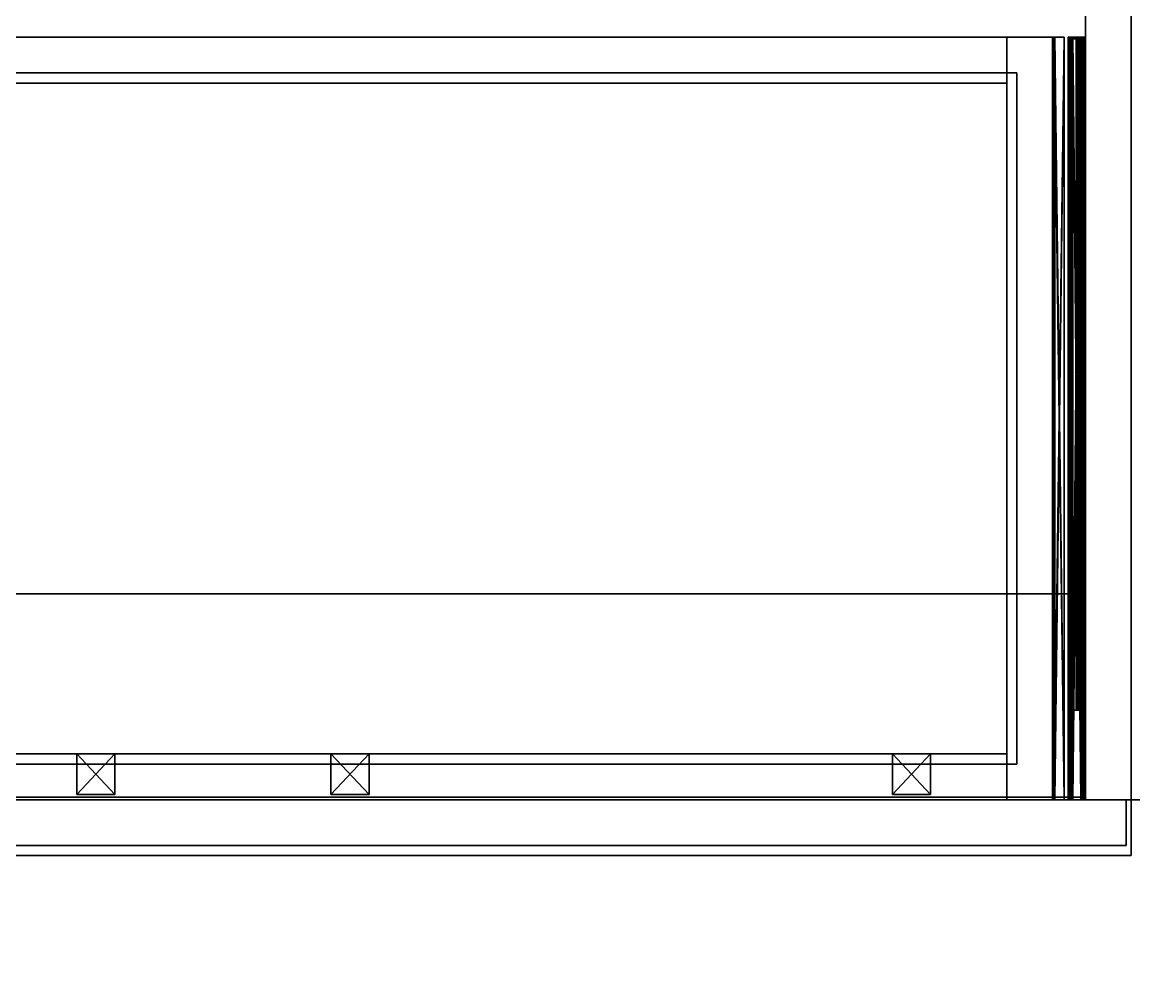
# Model space of a CAD drawing. Extents: x 0 to 5304, y -4676 to 0.
# Drawn here: x 2467.4 to 2904.9, y -1761.4 to -1392.1 of the extents above; entities that cross this region are included whole.
import ezdxf

# ---------------------------------------------------------------- set-up
doc = ezdxf.new("R2010")
doc.units = 0
for name, color, linetype in [('LAYER0', 7, 'CONTINUOUS'), ('LAYER104', 7, 'CONTINUOUS'), ('LAYER114', 7, 'CONTINUOUS'), ('LAYER116', 7, 'CONTINUOUS'), ('LAYER118', 45, 'CONTINUOUS'), ('LAYER119', 7, 'CONTINUOUS'), ('LAYER120', 7, 'CONTINUOUS'), ('LAYER121', 253, 'CONTINUOUS'), ('LAYER123', 253, 'CONTINUOUS'), ('LAYER124', 253, 'CONTINUOUS'), ('LAYER126', 7, 'CONTINUOUS'), ('LAYER127', 254, 'CONTINUOUS'), ('LAYER129', 7, 'CONTINUOUS'), ('LAYER130', 7, 'CONTINUOUS'), ('LAYER143', 45, 'CONTINUOUS'), ('LAYER147', 45, 'CONTINUOUS')]:
    doc.layers.add(name, color=color, linetype=linetype)

msp = doc.modelspace()

# ---------------------------------------------------------------- linework, layer by layer
at = {"layer": 'LAYER0'}
for points, invisible_edges in [([(5113.88, -1170), (2029.89, -3014), (2029.89, -1170), (5113.88, -1170)], 1), ([(5263.88, -4676.25), (2029.89, -3014), (5113.88, -1170), (5263.88, -4676.25)], 7), ([(2029.89, -3014, 5), (5263.88, -4676.25, 5), (2029.89, -1170, 5), (2029.89, -3014, 5)], 3), ([(2029.89, -1170, 5), (5263.88, -4676.25, 5), (5113.88, -1170, 5), (2029.89, -1170, 5)], 3)]:
    msp.add_3dface(points, dxfattribs=dict(at, invisible_edges=invisible_edges))
at = {"layer": 'LAYER104', "invisible_edges": 1}
for points in [[(2885.885, -1320, 226), (2221.885, -1698, 226), (2221.885, -1320, 226), (2885.885, -1320, 226)], [(2221.885, -1698, 226), (2885.885, -1320, 226), (2885.885, -1698, 226), (2221.885, -1698, 226)], [(2885.885, -1698, 244), (2221.885, -1320, 244), (2221.885, -1698, 244), (2885.885, -1698, 244)], [(2221.885, -1320, 244), (2885.885, -1698, 244), (2885.885, -1320, 244), (2221.885, -1320, 244)], [(2885.885, -1320, 226), (2885.885, -1698, 244), (2885.885, -1698, 226), (2885.885, -1320, 226)], [(2885.885, -1698, 244), (2885.885, -1320, 226), (2885.885, -1320, 244), (2885.885, -1698, 244)], [(2885.885, -1698, 244), (2221.885, -1698, 226), (2885.885, -1698, 226), (2885.885, -1698, 244)], [(2221.885, -1698, 226), (2885.885, -1698, 244), (2221.885, -1698, 244), (2221.885, -1698, 226)]]:
    msp.add_3dface(points, dxfattribs=at)
at = {"layer": 'LAYER114', "invisible_edges": 1}
for points in [[(2885.885, -1320, 225), (2885.885, -1698, 525), (2885.885, -1320, 525), (2885.885, -1320, 225)], [(2885.885, -1698, 525), (2885.885, -1320, 225), (2885.885, -1698, 225), (2885.885, -1698, 525)], [(2885.885, -1320, 225), (2903.885, -1698, 225), (2885.885, -1698, 225), (2885.885, -1320, 225)], [(2903.885, -1698, 225), (2885.885, -1320, 225), (2903.885, -1320, 225), (2903.885, -1698, 225)], [(2903.885, -1320, 525), (2885.885, -1698, 525), (2903.885, -1698, 525), (2903.885, -1320, 525)], [(2885.885, -1698, 525), (2903.885, -1320, 525), (2885.885, -1320, 525), (2885.885, -1698, 525)], [(2903.885, -1698, 225), (2903.885, -1320, 525), (2903.885, -1698, 525), (2903.885, -1698, 225)], [(2903.885, -1320, 525), (2903.885, -1698, 225), (2903.885, -1320, 225), (2903.885, -1320, 525)], [(2903.885, -1698, 225), (2885.885, -1698, 525), (2885.885, -1698, 225), (2903.885, -1698, 225)], [(2885.885, -1698, 525), (2903.885, -1698, 225), (2903.885, -1698, 525), (2885.885, -1698, 525)]]:
    msp.add_3dface(points, dxfattribs=at)
at = {"layer": 'LAYER116', "invisible_edges": 1}
for points in [[(2885.885, -1617, 506.5), (2221.885, -1697, 506.5), (2221.885, -1617, 506.5), (2885.885, -1617, 506.5)], [(2221.885, -1697, 506.5), (2885.885, -1617, 506.5), (2885.885, -1697, 506.5), (2221.885, -1697, 506.5)], [(2221.885, -1617, 524.5), (2885.885, -1617, 506.5), (2221.885, -1617, 506.5), (2221.885, -1617, 524.5)], [(2885.885, -1617, 506.5), (2221.885, -1617, 524.5), (2885.885, -1617, 524.5), (2885.885, -1617, 506.5)], [(2885.885, -1697, 524.5), (2221.885, -1617, 524.5), (2221.885, -1697, 524.5), (2885.885, -1697, 524.5)], [(2221.885, -1617, 524.5), (2885.885, -1697, 524.5), (2885.885, -1617, 524.5), (2221.885, -1617, 524.5)], [(2885.885, -1617, 506.5), (2885.885, -1697, 524.5), (2885.885, -1697, 506.5), (2885.885, -1617, 506.5)], [(2885.885, -1697, 524.5), (2885.885, -1617, 506.5), (2885.885, -1617, 524.5), (2885.885, -1697, 524.5)], [(2885.885, -1697, 524.5), (2221.885, -1697, 506.5), (2885.885, -1697, 506.5), (2885.885, -1697, 524.5)], [(2221.885, -1697, 506.5), (2885.885, -1697, 524.5), (2221.885, -1697, 524.5), (2221.885, -1697, 506.5)]]:
    msp.add_3dface(points, dxfattribs=at)
at = {"layer": 'LAYER118', "invisible_edges": 1}
for points in [[(2205.885, -1698, 522), (2901.885, -1698, 228), (2205.885, -1698, 228), (2205.885, -1698, 522)], [(2901.885, -1698, 228), (2205.885, -1698, 522), (2901.885, -1698, 522), (2901.885, -1698, 228)], [(2205.885, -1716, 228), (2901.885, -1698, 228), (2901.885, -1716, 228), (2205.885, -1716, 228)], [(2901.885, -1698, 228), (2205.885, -1716, 228), (2205.885, -1698, 228), (2901.885, -1698, 228)], [(2205.885, -1698, 522), (2901.885, -1716, 522), (2901.885, -1698, 522), (2205.885, -1698, 522)], [(2901.885, -1716, 522), (2205.885, -1698, 522), (2205.885, -1716, 522), (2901.885, -1716, 522)], [(2901.885, -1716, 522), (2901.885, -1698, 228), (2901.885, -1698, 522), (2901.885, -1716, 522)], [(2901.885, -1698, 228), (2901.885, -1716, 522), (2901.885, -1716, 228), (2901.885, -1698, 228)], [(2901.885, -1716, 522), (2205.885, -1716, 228), (2901.885, -1716, 228), (2901.885, -1716, 522)], [(2205.885, -1716, 228), (2901.885, -1716, 522), (2205.885, -1716, 522), (2205.885, -1716, 228)]]:
    msp.add_3dface(points, dxfattribs=at)
at = {"layer": 'LAYER119', "invisible_edges": 1}
for points in [[(2854.885, -1398, 500), (2252.885, -1398, 250), (2252.885, -1398, 500), (2854.885, -1398, 500)], [(2252.885, -1398, 250), (2854.885, -1398, 500), (2854.885, -1398, 250), (2252.885, -1398, 250)], [(2854.885, -1416, 250), (2252.885, -1398, 250), (2854.885, -1398, 250), (2854.885, -1416, 250)], [(2252.885, -1398, 250), (2854.885, -1416, 250), (2252.885, -1416, 250), (2252.885, -1398, 250)], [(2252.885, -1416, 500), (2854.885, -1398, 500), (2252.885, -1398, 500), (2252.885, -1416, 500)], [(2854.885, -1398, 500), (2252.885, -1416, 500), (2854.885, -1416, 500), (2854.885, -1398, 500)], [(2854.885, -1398, 500), (2854.885, -1416, 250), (2854.885, -1398, 250), (2854.885, -1398, 500)], [(2854.885, -1416, 250), (2854.885, -1398, 500), (2854.885, -1416, 500), (2854.885, -1416, 250)], [(2854.885, -1416, 250), (2252.885, -1416, 500), (2252.885, -1416, 250), (2854.885, -1416, 250)], [(2252.885, -1416, 500), (2854.885, -1416, 250), (2854.885, -1416, 500), (2252.885, -1416, 500)]]:
    msp.add_3dface(points, dxfattribs=at)
at = {"layer": 'LAYER120', "invisible_edges": 1}
for points in [[(2252.885, -1680, 250), (2854.885, -1698, 250), (2252.885, -1698, 250), (2252.885, -1680, 250)], [(2854.885, -1698, 250), (2252.885, -1680, 250), (2854.885, -1680, 250), (2854.885, -1698, 250)], [(2854.885, -1680, 500), (2252.885, -1698, 500), (2854.885, -1698, 500), (2854.885, -1680, 500)], [(2252.885, -1698, 500), (2854.885, -1680, 500), (2252.885, -1680, 500), (2252.885, -1698, 500)], [(2252.885, -1680, 250), (2854.885, -1680, 500), (2854.885, -1680, 250), (2252.885, -1680, 250)], [(2854.885, -1680, 500), (2252.885, -1680, 250), (2252.885, -1680, 500), (2854.885, -1680, 500)], [(2854.885, -1680, 500), (2854.885, -1698, 250), (2854.885, -1680, 250), (2854.885, -1680, 500)], [(2854.885, -1698, 250), (2854.885, -1680, 500), (2854.885, -1698, 500), (2854.885, -1698, 250)], [(2252.885, -1698, 500), (2854.885, -1698, 250), (2854.885, -1698, 500), (2252.885, -1698, 500)], [(2854.885, -1698, 250), (2252.885, -1698, 500), (2252.885, -1698, 250), (2854.885, -1698, 250)]]:
    msp.add_3dface(points, dxfattribs=at)
at = {"layer": 'LAYER121'}
for points in [[(2824.885, -1696, 360), (2809.885, -1696, 360), (2824.885, -1680, 360), (2824.885, -1696, 360)], [(2824.885, -1680, 360), (2809.885, -1696, 360), (2809.885, -1680, 360), (2824.885, -1680, 360)], [(2824.885, -1680, 360), (2809.885, -1680, 360), (2824.885, -1680, 375), (2824.885, -1680, 360)], [(2824.885, -1680, 375), (2809.885, -1680, 360), (2809.885, -1680, 375), (2824.885, -1680, 375)], [(2824.885, -1680, 375), (2809.885, -1680, 375), (2824.885, -1696, 375), (2824.885, -1680, 375)], [(2824.885, -1696, 375), (2809.885, -1680, 375), (2809.885, -1696, 375), (2824.885, -1696, 375)], [(2809.885, -1696, 360), (2809.885, -1696, 375), (2809.885, -1680, 360), (2809.885, -1696, 360)], [(2809.885, -1680, 360), (2809.885, -1696, 375), (2809.885, -1680, 375), (2809.885, -1680, 360)], [(2824.885, -1680, 360), (2824.885, -1680, 375), (2824.885, -1696, 360), (2824.885, -1680, 360)], [(2824.885, -1696, 360), (2824.885, -1680, 375), (2824.885, -1696, 375), (2824.885, -1696, 360)], [(2824.885, -1696, 360), (2824.885, -1696, 375), (2809.885, -1696, 360), (2824.885, -1696, 360)], [(2809.885, -1696, 360), (2824.885, -1696, 375), (2809.885, -1696, 375), (2809.885, -1696, 360)]]:
    msp.add_3dface(points, dxfattribs=at)
at = {"layer": 'LAYER123'}
for points in [[(2603.885, -1696, 360), (2588.885, -1696, 360), (2603.885, -1680, 360), (2603.885, -1696, 360)], [(2603.885, -1680, 360), (2588.885, -1696, 360), (2588.885, -1680, 360), (2603.885, -1680, 360)], [(2603.885, -1680, 360), (2588.885, -1680, 360), (2603.885, -1680, 375), (2603.885, -1680, 360)], [(2603.885, -1680, 375), (2588.885, -1680, 360), (2588.885, -1680, 375), (2603.885, -1680, 375)], [(2603.885, -1680, 375), (2588.885, -1680, 375), (2603.885, -1696, 375), (2603.885, -1680, 375)], [(2603.885, -1696, 375), (2588.885, -1680, 375), (2588.885, -1696, 375), (2603.885, -1696, 375)], [(2588.885, -1696, 360), (2588.885, -1696, 375), (2588.885, -1680, 360), (2588.885, -1696, 360)], [(2588.885, -1680, 360), (2588.885, -1696, 375), (2588.885, -1680, 375), (2588.885, -1680, 360)], [(2603.885, -1680, 360), (2603.885, -1680, 375), (2603.885, -1696, 360), (2603.885, -1680, 360)], [(2603.885, -1696, 360), (2603.885, -1680, 375), (2603.885, -1696, 375), (2603.885, -1696, 360)], [(2603.885, -1696, 360), (2603.885, -1696, 375), (2588.885, -1696, 360), (2603.885, -1696, 360)], [(2588.885, -1696, 360), (2603.885, -1696, 375), (2588.885, -1696, 375), (2588.885, -1696, 360)]]:
    msp.add_3dface(points, dxfattribs=at)
at = {"layer": 'LAYER124'}
for points in [[(2503.885, -1696, 360), (2488.885, -1696, 360), (2503.885, -1680, 360), (2503.885, -1696, 360)], [(2503.885, -1680, 360), (2488.885, -1696, 360), (2488.885, -1680, 360), (2503.885, -1680, 360)], [(2503.885, -1680, 360), (2488.885, -1680, 360), (2503.885, -1680, 375), (2503.885, -1680, 360)], [(2503.885, -1680, 375), (2488.885, -1680, 360), (2488.885, -1680, 375), (2503.885, -1680, 375)], [(2503.885, -1680, 375), (2488.885, -1680, 375), (2503.885, -1696, 375), (2503.885, -1680, 375)], [(2503.885, -1696, 375), (2488.885, -1680, 375), (2488.885, -1696, 375), (2503.885, -1696, 375)], [(2488.885, -1696, 360), (2488.885, -1696, 375), (2488.885, -1680, 360), (2488.885, -1696, 360)], [(2488.885, -1680, 360), (2488.885, -1696, 375), (2488.885, -1680, 375), (2488.885, -1680, 360)], [(2503.885, -1680, 360), (2503.885, -1680, 375), (2503.885, -1696, 360), (2503.885, -1680, 360)], [(2503.885, -1696, 360), (2503.885, -1680, 375), (2503.885, -1696, 375), (2503.885, -1696, 360)], [(2503.885, -1696, 360), (2503.885, -1696, 375), (2488.885, -1696, 360), (2503.885, -1696, 360)], [(2488.885, -1696, 360), (2503.885, -1696, 375), (2488.885, -1696, 375), (2488.885, -1696, 360)]]:
    msp.add_3dface(points, dxfattribs=at)
at = {"layer": 'LAYER126', "invisible_edges": 1}
for points in [[(2854.885, -1698, 250), (2872.885, -1398, 250), (2872.885, -1698, 250), (2854.885, -1698, 250)], [(2872.885, -1398, 250), (2854.885, -1698, 250), (2854.885, -1398, 250), (2872.885, -1398, 250)], [(2854.885, -1398, 500), (2872.885, -1398, 250), (2854.885, -1398, 250), (2854.885, -1398, 500)], [(2872.885, -1398, 250), (2854.885, -1398, 500), (2872.885, -1398, 500), (2872.885, -1398, 250)], [(2854.885, -1398, 500), (2872.885, -1698, 500), (2872.885, -1398, 500), (2854.885, -1398, 500)], [(2872.885, -1698, 500), (2854.885, -1398, 500), (2854.885, -1698, 500), (2872.885, -1698, 500)], [(2854.885, -1698, 250), (2854.885, -1398, 500), (2854.885, -1398, 250), (2854.885, -1698, 250)], [(2854.885, -1398, 500), (2854.885, -1698, 250), (2854.885, -1698, 500), (2854.885, -1398, 500)], [(2872.885, -1698, 500), (2872.885, -1398, 250), (2872.885, -1398, 500), (2872.885, -1698, 500)], [(2872.885, -1398, 250), (2872.885, -1698, 500), (2872.885, -1698, 250), (2872.885, -1398, 250)], [(2872.885, -1698, 500), (2854.885, -1698, 250), (2872.885, -1698, 250), (2872.885, -1698, 500)], [(2854.885, -1698, 250), (2872.885, -1698, 500), (2854.885, -1698, 500), (2854.885, -1698, 250)]]:
    msp.add_3dface(points, dxfattribs=at)
at = {"layer": 'LAYER127'}
for points in [[(2872.935, -1698, 364.3), (2872.935, -1398, 364.3), (2873.135, -1398, 363.74), (2872.935, -1698, 364.3)], [(2872.935, -1698, 364.3), (2873.135, -1398, 363.74), (2873.135, -1698, 363.74), (2872.935, -1698, 364.3)], [(2873.135, -1698, 386.74), (2873.135, -1398, 386.74), (2872.935, -1398, 386.19), (2873.135, -1698, 386.74)], [(2873.135, -1698, 386.74), (2872.935, -1398, 386.19), (2872.935, -1698, 386.19), (2873.135, -1698, 386.74)], [(2872.935, -1698, 364.3), (2872.935, -1698, 386.19), (2872.935, -1398, 386.19), (2872.935, -1698, 364.3)], [(2872.935, -1698, 364.3), (2872.935, -1398, 386.19), (2872.935, -1398, 364.3), (2872.935, -1698, 364.3)], [(2873.135, -1698, 363.74), (2873.135, -1398, 363.74), (2873.615, -1398, 363.5), (2873.135, -1698, 363.74)], [(2873.135, -1698, 363.74), (2873.615, -1398, 363.5), (2873.615, -1698, 363.5), (2873.135, -1698, 363.74)], [(2873.615, -1698, 386.98), (2873.615, -1398, 386.98), (2873.135, -1398, 386.74), (2873.615, -1698, 386.98)], [(2873.615, -1698, 386.98), (2873.135, -1398, 386.74), (2873.135, -1698, 386.74), (2873.615, -1698, 386.98)], [(2877.435, -1698, 363.5), (2873.615, -1698, 363.5), (2873.615, -1398, 363.5), (2877.435, -1698, 363.5)], [(2877.435, -1698, 363.5), (2873.615, -1398, 363.5), (2877.435, -1398, 363.5), (2877.435, -1698, 363.5)], [(2873.615, -1698, 386.98), (2877.435, -1698, 386.98), (2877.435, -1398, 386.98), (2873.615, -1698, 386.98)], [(2873.615, -1698, 386.98), (2877.435, -1398, 386.98), (2873.615, -1398, 386.98), (2873.615, -1698, 386.98)], [(2873.825, -1698, 364.53), (2877.435, -1698, 364.53), (2877.435, -1398, 364.53), (2873.825, -1698, 364.53)], [(2873.825, -1698, 364.53), (2877.435, -1398, 364.53), (2873.825, -1398, 364.53), (2873.825, -1698, 364.53)], [(2873.825, -1698, 385.94), (2873.825, -1698, 364.53), (2873.825, -1398, 364.53), (2873.825, -1698, 385.94)], [(2873.825, -1698, 385.94), (2873.825, -1398, 364.53), (2873.825, -1398, 385.94), (2873.825, -1698, 385.94)], [(2877.435, -1698, 385.94), (2873.825, -1698, 385.94), (2873.825, -1398, 385.94), (2877.435, -1698, 385.94)], [(2877.435, -1698, 385.94), (2873.825, -1398, 385.94), (2877.435, -1398, 385.94), (2877.435, -1698, 385.94)], [(2877.435, -1698, 364.53), (2877.435, -1698, 363.5), (2877.435, -1398, 363.5), (2877.435, -1698, 364.53)], [(2877.435, -1698, 364.53), (2877.435, -1398, 363.5), (2877.435, -1398, 364.53), (2877.435, -1698, 364.53)], [(2877.435, -1698, 386.98), (2877.435, -1698, 385.94), (2877.435, -1398, 385.94), (2877.435, -1698, 386.98)], [(2877.435, -1698, 386.98), (2877.435, -1398, 385.94), (2877.435, -1398, 386.98), (2877.435, -1698, 386.98)]]:
    msp.add_3dface(points, dxfattribs=at)
at = {"layer": 'LAYER129'}
for points in [[(2879.075, -1398.01, 358.7), (2879.075, -1698, 358.7), (2879.605, -1698, 357.14), (2879.075, -1398.01, 358.7)], [(2879.075, -1398.01, 358.7), (2879.605, -1698, 357.14), (2879.605, -1398.01, 357.14), (2879.075, -1398.01, 358.7)], [(2879.075, -1698, 360.9), (2879.075, -1698, 358.7), (2879.075, -1398.01, 358.7), (2879.075, -1698, 360.9)], [(2879.075, -1698, 360.9), (2879.075, -1398.01, 358.7), (2879.075, -1398.01, 360.9), (2879.075, -1698, 360.9)], [(2879.965, -1698, 360.9), (2879.075, -1698, 360.9), (2879.075, -1398.01, 360.9), (2879.965, -1698, 360.9)], [(2879.965, -1698, 360.9), (2879.075, -1398.01, 360.9), (2879.965, -1398.01, 360.9), (2879.965, -1698, 360.9)], [(2879.075, -1698, 396), (2879.965, -1698, 396), (2879.965, -1398.01, 396), (2879.075, -1698, 396)], [(2879.075, -1698, 396), (2879.965, -1398.01, 396), (2879.075, -1398.01, 396), (2879.075, -1698, 396)], [(2879.075, -1698, 399.3), (2879.075, -1698, 396), (2879.075, -1398.01, 396), (2879.075, -1698, 399.3)], [(2879.075, -1698, 399.3), (2879.075, -1398.01, 396), (2879.075, -1398.01, 399.3), (2879.075, -1698, 399.3)], [(2879.605, -1398.01, 400.85), (2879.605, -1698, 400.85), (2879.075, -1698, 399.3), (2879.605, -1398.01, 400.85)], [(2879.605, -1398.01, 400.85), (2879.075, -1698, 399.3), (2879.075, -1398.01, 399.3), (2879.605, -1398.01, 400.85)], [(2879.075, -1698, 396), (2879.075, -1398.01, 396), (2879.965, -1398.01, 396), (2879.075, -1698, 396)], [(2879.075, -1698, 399.3), (2879.075, -1398.01, 399.3), (2879.075, -1398.01, 396), (2879.075, -1698, 399.3)], [(2879.605, -1398.01, 400.85), (2879.075, -1398.01, 399.3), (2879.075, -1698, 399.3), (2879.605, -1398.01, 400.85)], [(2879.605, -1398.01, 400.85), (2879.075, -1698, 399.3), (2879.605, -1698, 400.85), (2879.605, -1398.01, 400.85)], [(2879.075, -1698, 399.3), (2879.075, -1398.01, 396), (2879.075, -1698, 396), (2879.075, -1698, 399.3)], [(2879.075, -1698, 396), (2879.965, -1398.01, 396), (2879.965, -1698, 396), (2879.075, -1698, 396)], [(2879.965, -1698, 360.9), (2879.075, -1398.01, 360.9), (2879.075, -1698, 360.9), (2879.965, -1698, 360.9)], [(2879.075, -1698, 360.9), (2879.075, -1398.01, 358.7), (2879.075, -1698, 358.7), (2879.075, -1698, 360.9)], [(2879.075, -1398.01, 358.7), (2879.605, -1698, 357.14), (2879.075, -1698, 358.7), (2879.075, -1398.01, 358.7)], [(2879.965, -1698, 360.9), (2879.965, -1398.01, 360.9), (2879.075, -1398.01, 360.9), (2879.965, -1698, 360.9)], [(2879.075, -1698, 360.9), (2879.075, -1398.01, 360.9), (2879.075, -1398.01, 358.7), (2879.075, -1698, 360.9)], [(2879.075, -1398.01, 358.7), (2879.605, -1398.01, 357.14), (2879.605, -1698, 357.14), (2879.075, -1398.01, 358.7)], [(2879.605, -1398.01, 357.14), (2879.605, -1698, 357.14), (2880.865, -1698, 356.5), (2879.605, -1398.01, 357.14)], [(2879.605, -1398.01, 357.14), (2880.865, -1698, 356.5), (2880.865, -1398.01, 356.5), (2879.605, -1398.01, 357.14)], [(2880.865, -1698, 401.5), (2879.605, -1698, 400.85), (2879.605, -1398.01, 400.85), (2880.865, -1698, 401.5)], [(2880.865, -1698, 401.5), (2879.605, -1398.01, 400.85), (2880.865, -1398.01, 401.5), (2880.865, -1698, 401.5)], [(2880.865, -1698, 401.5), (2880.865, -1398.01, 401.5), (2879.605, -1398.01, 400.85), (2880.865, -1698, 401.5)], [(2880.865, -1698, 401.5), (2879.605, -1398.01, 400.85), (2879.605, -1698, 400.85), (2880.865, -1698, 401.5)], [(2879.605, -1398.01, 357.14), (2880.865, -1698, 356.5), (2879.605, -1698, 357.14), (2879.605, -1398.01, 357.14)], [(2879.605, -1398.01, 357.14), (2880.865, -1398.01, 356.5), (2880.865, -1698, 356.5), (2879.605, -1398.01, 357.14)], [(2879.965, -1698, 358.7), (2879.965, -1398.01, 358.7), (2880.235, -1398.01, 357.92), (2879.965, -1698, 358.7)], [(2879.965, -1698, 358.7), (2880.235, -1398.01, 357.92), (2880.235, -1698, 357.92), (2879.965, -1698, 358.7)], [(2879.965, -1698, 358.7), (2879.965, -1698, 360.9), (2879.965, -1398.01, 360.9), (2879.965, -1698, 358.7)], [(2879.965, -1698, 358.7), (2879.965, -1398.01, 360.9), (2879.965, -1398.01, 358.7), (2879.965, -1698, 358.7)], [(2880.235, -1698, 400.08), (2880.235, -1398.01, 400.08), (2879.965, -1398.01, 399.3), (2880.235, -1698, 400.08)], [(2880.235, -1698, 400.08), (2879.965, -1398.01, 399.3), (2879.965, -1698, 399.3), (2880.235, -1698, 400.08)], [(2879.965, -1698, 396), (2879.965, -1698, 399.3), (2879.965, -1398.01, 399.3), (2879.965, -1698, 396)], [(2879.965, -1698, 396), (2879.965, -1398.01, 399.3), (2879.965, -1398.01, 396), (2879.965, -1698, 396)], [(2879.965, -1698, 396), (2879.965, -1398.01, 396), (2879.965, -1398.01, 399.3), (2879.965, -1698, 396)], [(2880.235, -1698, 400.08), (2879.965, -1398.01, 399.3), (2880.235, -1398.01, 400.08), (2880.235, -1698, 400.08)], [(2879.965, -1698, 396), (2879.965, -1398.01, 399.3), (2879.965, -1698, 399.3), (2879.965, -1698, 396)], [(2880.235, -1698, 400.08), (2879.965, -1698, 399.3), (2879.965, -1398.01, 399.3), (2880.235, -1698, 400.08)], [(2879.965, -1698, 358.7), (2879.965, -1398.01, 360.9), (2879.965, -1698, 360.9), (2879.965, -1698, 358.7)], [(2879.965, -1698, 358.7), (2880.235, -1698, 357.92), (2880.235, -1398.01, 357.92), (2879.965, -1698, 358.7)], [(2879.965, -1698, 358.7), (2879.965, -1398.01, 358.7), (2879.965, -1398.01, 360.9), (2879.965, -1698, 358.7)], [(2879.965, -1698, 358.7), (2880.235, -1398.01, 357.92), (2879.965, -1398.01, 358.7), (2879.965, -1698, 358.7)], [(2880.235, -1698, 357.92), (2880.235, -1398.01, 357.92), (2880.865, -1398.01, 357.6), (2880.235, -1698, 357.92)], [(2880.235, -1698, 357.92), (2880.865, -1398.01, 357.6), (2880.865, -1698, 357.6), (2880.235, -1698, 357.92)], [(2880.865, -1698, 400.4), (2880.865, -1398.01, 400.4), (2880.235, -1398.01, 400.08), (2880.865, -1698, 400.4)], [(2880.865, -1698, 400.4), (2880.235, -1398.01, 400.08), (2880.235, -1698, 400.08), (2880.865, -1698, 400.4)], [(2880.865, -1698, 400.4), (2880.235, -1398.01, 400.08), (2880.865, -1398.01, 400.4), (2880.865, -1698, 400.4)], [(2880.865, -1698, 400.4), (2880.235, -1698, 400.08), (2880.235, -1398.01, 400.08), (2880.865, -1698, 400.4)], [(2880.235, -1698, 357.92), (2880.865, -1698, 357.6), (2880.865, -1398.01, 357.6), (2880.235, -1698, 357.92)], [(2880.235, -1698, 357.92), (2880.865, -1398.01, 357.6), (2880.235, -1398.01, 357.92), (2880.235, -1698, 357.92)], [(2880.855, -1398.66, 360.69), (2880.855, -1662.84, 360.69), (2883.395, -1662.84, 360.29), (2880.855, -1398.66, 360.69)], [(2880.855, -1398.66, 360.69), (2883.395, -1662.84, 360.29), (2883.395, -1398.66, 360.29), (2880.855, -1398.66, 360.69)], [(2880.915, -1398.66, 361.72), (2880.915, -1662.84, 361.72), (2880.855, -1662.84, 360.69), (2880.915, -1398.66, 361.72)], [(2880.915, -1398.66, 361.72), (2880.855, -1662.84, 360.69), (2880.855, -1398.66, 360.69), (2880.915, -1398.66, 361.72)], [(2880.855, -1398.66, 386.9), (2880.855, -1662.84, 386.9), (2880.915, -1662.84, 385.87), (2880.855, -1398.66, 386.9)], [(2880.855, -1398.66, 386.9), (2880.915, -1662.84, 385.87), (2880.915, -1398.66, 385.87), (2880.855, -1398.66, 386.9)], [(2883.395, -1398.66, 387.3), (2883.395, -1662.84, 387.3), (2880.855, -1662.84, 386.9), (2883.395, -1398.66, 387.3)], [(2883.395, -1398.66, 387.3), (2880.855, -1662.84, 386.9), (2880.855, -1398.66, 386.9), (2883.395, -1398.66, 387.3)], [(2883.395, -1398.66, 387.3), (2880.855, -1662.84, 386.9), (2883.395, -1662.84, 387.3), (2883.395, -1398.66, 387.3)], [(2880.855, -1398.66, 386.9), (2880.915, -1662.84, 385.87), (2880.855, -1662.84, 386.9), (2880.855, -1398.66, 386.9)], [(2880.855, -1398.66, 360.69), (2883.395, -1662.84, 360.29), (2880.855, -1662.84, 360.69), (2880.855, -1398.66, 360.69)], [(2880.915, -1398.66, 361.72), (2880.855, -1662.84, 360.69), (2880.915, -1662.84, 361.72), (2880.915, -1398.66, 361.72)], [(2880.855, -1398.66, 386.9), (2880.915, -1398.66, 385.87), (2880.915, -1662.84, 385.87), (2880.855, -1398.66, 386.9)], [(2883.395, -1398.66, 387.3), (2880.855, -1398.66, 386.9), (2880.855, -1662.84, 386.9), (2883.395, -1398.66, 387.3)], [(2880.855, -1398.66, 360.69), (2883.395, -1398.66, 360.29), (2883.395, -1662.84, 360.29), (2880.855, -1398.66, 360.69)], [(2880.915, -1398.66, 361.72), (2880.855, -1398.66, 360.69), (2880.855, -1662.84, 360.69), (2880.915, -1398.66, 361.72)], [(2884.085, -1698, 357.6), (2880.865, -1698, 357.6), (2880.865, -1398.01, 357.6), (2884.085, -1698, 357.6)], [(2884.085, -1698, 357.6), (2880.865, -1398.01, 357.6), (2884.085, -1398.01, 357.6), (2884.085, -1698, 357.6)], [(2880.865, -1698, 356.5), (2884.085, -1698, 356.5), (2884.085, -1398.01, 356.5), (2880.865, -1698, 356.5)], [(2880.865, -1698, 356.5), (2884.085, -1398.01, 356.5), (2880.865, -1398.01, 356.5), (2880.865, -1698, 356.5)], [(2880.865, -1698, 400.4), (2884.085, -1698, 400.4), (2884.085, -1398.01, 400.4), (2880.865, -1698, 400.4)], [(2880.865, -1698, 400.4), (2884.085, -1398.01, 400.4), (2880.865, -1398.01, 400.4), (2880.865, -1698, 400.4)], [(2884.085, -1698, 401.5), (2880.865, -1698, 401.5), (2880.865, -1398.01, 401.5), (2884.085, -1698, 401.5)], [(2884.085, -1698, 401.5), (2880.865, -1398.01, 401.5), (2884.085, -1398.01, 401.5), (2884.085, -1698, 401.5)], [(2884.085, -1698, 401.5), (2884.085, -1398.01, 401.5), (2880.865, -1398.01, 401.5), (2884.085, -1698, 401.5)], [(2880.865, -1698, 400.4), (2880.865, -1398.01, 400.4), (2884.085, -1398.01, 400.4), (2880.865, -1698, 400.4)], [(2884.085, -1698, 401.5), (2880.865, -1398.01, 401.5), (2880.865, -1698, 401.5), (2884.085, -1698, 401.5)], [(2880.865, -1698, 400.4), (2884.085, -1398.01, 400.4), (2884.085, -1698, 400.4), (2880.865, -1698, 400.4)], [(2884.085, -1698, 357.6), (2880.865, -1398.01, 357.6), (2880.865, -1698, 357.6), (2884.085, -1698, 357.6)], [(2880.865, -1698, 356.5), (2884.085, -1398.01, 356.5), (2884.085, -1698, 356.5), (2880.865, -1698, 356.5)], [(2884.085, -1698, 357.6), (2884.085, -1398.01, 357.6), (2880.865, -1398.01, 357.6), (2884.085, -1698, 357.6)], [(2880.865, -1698, 356.5), (2880.865, -1398.01, 356.5), (2884.085, -1398.01, 356.5), (2880.865, -1698, 356.5)], [(2883.455, -1398.66, 361.33), (2883.455, -1662.84, 361.33), (2880.915, -1662.84, 361.72), (2883.455, -1398.66, 361.33)], [(2883.455, -1398.66, 361.33), (2880.915, -1662.84, 361.72), (2880.915, -1398.66, 361.72), (2883.455, -1398.66, 361.33)], [(2880.915, -1398.66, 385.87), (2880.915, -1662.84, 385.87), (2883.415, -1662.84, 386.26), (2880.915, -1398.66, 385.87)], [(2880.915, -1398.66, 385.87), (2883.415, -1662.84, 386.26), (2883.415, -1398.66, 386.26), (2880.915, -1398.66, 385.87)], [(2880.915, -1398.66, 385.87), (2883.415, -1662.84, 386.26), (2880.915, -1662.84, 385.87), (2880.915, -1398.66, 385.87)], [(2883.455, -1398.66, 361.33), (2880.915, -1662.84, 361.72), (2883.455, -1662.84, 361.33), (2883.455, -1398.66, 361.33)], [(2880.915, -1398.66, 385.87), (2883.415, -1398.66, 386.26), (2883.415, -1662.84, 386.26), (2880.915, -1398.66, 385.87)], [(2883.455, -1398.66, 361.33), (2880.915, -1398.66, 361.72), (2880.915, -1662.84, 361.72), (2883.455, -1398.66, 361.33)], [(2882.155, -1398.66, 367.28), (2882.155, -1662.84, 367.28), (2882.545, -1662.84, 365.82), (2882.155, -1398.66, 367.28)], [(2882.155, -1398.66, 367.28), (2882.545, -1662.84, 365.82), (2882.545, -1398.66, 365.82), (2882.155, -1398.66, 367.28)], [(2882.155, -1398.66, 367.28), (2882.155, -1398.66, 373.15), (2882.155, -1662.84, 373.15), (2882.155, -1398.66, 367.28)], [(2882.155, -1398.66, 367.28), (2882.155, -1662.84, 373.15), (2882.155, -1662.84, 367.28), (2882.155, -1398.66, 367.28)], [(2882.545, -1398.66, 374.62), (2882.545, -1662.84, 374.62), (2882.155, -1662.84, 373.15), (2882.545, -1398.66, 374.62)], [(2882.545, -1398.66, 374.62), (2882.155, -1662.84, 373.15), (2882.155, -1398.66, 373.15), (2882.545, -1398.66, 374.62)], [(2882.545, -1398.66, 374.62), (2882.155, -1662.84, 373.15), (2882.545, -1662.84, 374.62), (2882.545, -1398.66, 374.62)], [(2882.155, -1398.66, 367.28), (2882.155, -1662.84, 367.28), (2882.155, -1662.84, 373.15), (2882.155, -1398.66, 367.28)], [(2882.155, -1398.66, 367.28), (2882.545, -1662.84, 365.82), (2882.155, -1662.84, 367.28), (2882.155, -1398.66, 367.28)], [(2882.155, -1398.66, 367.28), (2882.155, -1662.84, 373.15), (2882.155, -1398.66, 373.15), (2882.155, -1398.66, 367.28)], [(2882.545, -1398.66, 374.62), (2882.155, -1398.66, 373.15), (2882.155, -1662.84, 373.15), (2882.545, -1398.66, 374.62)], [(2882.155, -1398.66, 367.28), (2882.545, -1398.66, 365.82), (2882.545, -1662.84, 365.82), (2882.155, -1398.66, 367.28)], [(2882.545, -1398.66, 365.82), (2882.545, -1662.84, 365.82), (2883.585, -1662.84, 364.85), (2882.545, -1398.66, 365.82)], [(2882.545, -1398.66, 365.82), (2883.585, -1662.84, 364.85), (2883.585, -1398.66, 364.85), (2882.545, -1398.66, 365.82)], [(2883.585, -1398.66, 383.18), (2883.585, -1662.84, 383.18), (2882.545, -1662.84, 374.62), (2883.585, -1398.66, 383.18)], [(2883.585, -1398.66, 383.18), (2882.545, -1662.84, 374.62), (2882.545, -1398.66, 374.62), (2883.585, -1398.66, 383.18)], [(2883.585, -1398.66, 383.18), (2882.545, -1662.84, 374.62), (2883.585, -1662.84, 383.18), (2883.585, -1398.66, 383.18)], [(2882.545, -1398.66, 365.82), (2883.585, -1662.84, 364.85), (2882.545, -1662.84, 365.82), (2882.545, -1398.66, 365.82)], [(2883.585, -1398.66, 383.18), (2882.545, -1398.66, 374.62), (2882.545, -1662.84, 374.62), (2883.585, -1398.66, 383.18)], [(2882.545, -1398.66, 365.82), (2883.585, -1398.66, 364.85), (2883.585, -1662.84, 364.85), (2882.545, -1398.66, 365.82)], [(2883.285, -1662.84, 374.04), (2883.285, -1398.66, 374.04), (2883.055, -1398.66, 373.15), (2883.285, -1662.84, 374.04)], [(2883.285, -1662.84, 374.04), (2883.055, -1398.66, 373.15), (2883.055, -1662.84, 373.15), (2883.285, -1662.84, 374.04)], [(2883.055, -1398.66, 373.15), (2883.055, -1398.66, 367.28), (2883.055, -1662.84, 367.28), (2883.055, -1398.66, 373.15)], [(2883.055, -1398.66, 373.15), (2883.055, -1662.84, 367.28), (2883.055, -1662.84, 373.15), (2883.055, -1398.66, 373.15)], [(2883.055, -1662.84, 367.28), (2883.055, -1398.66, 367.28), (2883.285, -1398.66, 366.39), (2883.055, -1662.84, 367.28)], [(2883.055, -1662.84, 367.28), (2883.285, -1398.66, 366.39), (2883.285, -1662.84, 366.39), (2883.055, -1662.84, 367.28)], [(2883.285, -1662.84, 374.04), (2883.055, -1662.84, 373.15), (2883.055, -1398.66, 373.15), (2883.285, -1662.84, 374.04)], [(2883.055, -1398.66, 373.15), (2883.055, -1662.84, 373.15), (2883.055, -1662.84, 367.28), (2883.055, -1398.66, 373.15)], [(2883.055, -1662.84, 367.28), (2883.285, -1662.84, 366.39), (2883.285, -1398.66, 366.39), (2883.055, -1662.84, 367.28)], [(2883.055, -1398.66, 373.15), (2883.055, -1662.84, 367.28), (2883.055, -1398.66, 367.28), (2883.055, -1398.66, 373.15)], [(2883.285, -1662.84, 374.04), (2883.055, -1398.66, 373.15), (2883.285, -1398.66, 374.04), (2883.285, -1662.84, 374.04)], [(2883.055, -1662.84, 367.28), (2883.285, -1398.66, 366.39), (2883.055, -1398.66, 367.28), (2883.055, -1662.84, 367.28)], [(2883.915, -1662.84, 374.63), (2883.915, -1398.66, 374.63), (2883.285, -1398.66, 374.04), (2883.915, -1662.84, 374.63)], [(2883.915, -1662.84, 374.63), (2883.285, -1398.66, 374.04), (2883.285, -1662.84, 374.04), (2883.915, -1662.84, 374.63)], [(2883.285, -1662.84, 366.39), (2883.285, -1398.66, 366.39), (2883.915, -1398.66, 365.81), (2883.285, -1662.84, 366.39)], [(2883.285, -1662.84, 366.39), (2883.915, -1398.66, 365.81), (2883.915, -1662.84, 365.81), (2883.285, -1662.84, 366.39)], [(2883.915, -1662.84, 374.63), (2883.285, -1662.84, 374.04), (2883.285, -1398.66, 374.04), (2883.915, -1662.84, 374.63)], [(2883.285, -1662.84, 366.39), (2883.915, -1662.84, 365.81), (2883.915, -1398.66, 365.81), (2883.285, -1662.84, 366.39)], [(2883.915, -1662.84, 374.63), (2883.285, -1398.66, 374.04), (2883.915, -1398.66, 374.63), (2883.915, -1662.84, 374.63)], [(2883.285, -1662.84, 366.39), (2883.915, -1398.66, 365.81), (2883.285, -1398.66, 366.39), (2883.285, -1662.84, 366.39)], [(2884.385, -1398.66, 386.83), (2884.385, -1662.84, 386.83), (2883.395, -1662.84, 387.3), (2884.385, -1398.66, 386.83)], [(2884.385, -1398.66, 386.83), (2883.395, -1662.84, 387.3), (2883.395, -1398.66, 387.3), (2884.385, -1398.66, 386.83)], [(2884.415, -1398.66, 360.73), (2883.395, -1398.66, 360.29), (2883.395, -1662.84, 360.29), (2884.415, -1398.66, 360.73)], [(2884.415, -1398.66, 360.73), (2883.395, -1662.84, 360.29), (2884.415, -1662.84, 360.73), (2884.415, -1398.66, 360.73)], [(2884.385, -1398.66, 386.83), (2883.395, -1662.84, 387.3), (2884.385, -1662.84, 386.83), (2884.385, -1398.66, 386.83)], [(2884.415, -1398.66, 360.73), (2884.415, -1662.84, 360.73), (2883.395, -1662.84, 360.29), (2884.415, -1398.66, 360.73)], [(2884.385, -1398.66, 386.83), (2883.395, -1398.66, 387.3), (2883.395, -1662.84, 387.3), (2884.385, -1398.66, 386.83)], [(2884.415, -1398.66, 360.73), (2883.395, -1662.84, 360.29), (2883.395, -1398.66, 360.29), (2884.415, -1398.66, 360.73)], [(2883.755, -1398.66, 386.09), (2883.415, -1398.66, 386.26), (2883.415, -1662.84, 386.26), (2883.755, -1398.66, 386.09)], [(2883.755, -1398.66, 386.09), (2883.415, -1662.84, 386.26), (2883.755, -1662.84, 386.09), (2883.755, -1398.66, 386.09)], [(2883.755, -1398.66, 386.09), (2883.755, -1662.84, 386.09), (2883.415, -1662.84, 386.26), (2883.755, -1398.66, 386.09)], [(2883.755, -1398.66, 386.09), (2883.415, -1662.84, 386.26), (2883.415, -1398.66, 386.26), (2883.755, -1398.66, 386.09)], [(2883.455, -1662.84, 361.33), (2883.455, -1398.66, 361.33), (2883.785, -1398.66, 361.47), (2883.455, -1662.84, 361.33)], [(2883.455, -1662.84, 361.33), (2883.785, -1398.66, 361.47), (2883.785, -1662.84, 361.47), (2883.455, -1662.84, 361.33)], [(2883.455, -1662.84, 361.33), (2883.785, -1662.84, 361.47), (2883.785, -1398.66, 361.47), (2883.455, -1662.84, 361.33)], [(2883.455, -1662.84, 361.33), (2883.785, -1398.66, 361.47), (2883.455, -1398.66, 361.33), (2883.455, -1662.84, 361.33)], [(2883.805, -1398.66, 364.65), (2883.585, -1398.66, 364.85), (2883.585, -1662.84, 364.85), (2883.805, -1398.66, 364.65)], [(2883.805, -1398.66, 364.65), (2883.585, -1662.84, 364.85), (2883.805, -1662.84, 364.65), (2883.805, -1398.66, 364.65)], [(2883.585, -1662.84, 383.18), (2883.585, -1398.66, 383.18), (2883.805, -1398.66, 383.39), (2883.585, -1662.84, 383.18)], [(2883.585, -1662.84, 383.18), (2883.805, -1398.66, 383.39), (2883.805, -1662.84, 383.39), (2883.585, -1662.84, 383.18)], [(2883.585, -1662.84, 383.18), (2883.805, -1662.84, 383.39), (2883.805, -1398.66, 383.39), (2883.585, -1662.84, 383.18)], [(2883.805, -1398.66, 364.65), (2883.805, -1662.84, 364.65), (2883.585, -1662.84, 364.85), (2883.805, -1398.66, 364.65)], [(2883.585, -1662.84, 383.18), (2883.805, -1398.66, 383.39), (2883.585, -1398.66, 383.18), (2883.585, -1662.84, 383.18)], [(2883.805, -1398.66, 364.65), (2883.585, -1662.84, 364.85), (2883.585, -1398.66, 364.85), (2883.805, -1398.66, 364.65)], [(2883.895, -1662.84, 385.7), (2883.895, -1398.66, 385.7), (2883.755, -1398.66, 386.09), (2883.895, -1662.84, 385.7)], [(2883.895, -1662.84, 385.7), (2883.755, -1398.66, 386.09), (2883.755, -1662.84, 386.09), (2883.895, -1662.84, 385.7)], [(2883.895, -1662.84, 385.7), (2883.755, -1662.84, 386.09), (2883.755, -1398.66, 386.09), (2883.895, -1662.84, 385.7)], [(2883.895, -1662.84, 385.7), (2883.755, -1398.66, 386.09), (2883.895, -1398.66, 385.7), (2883.895, -1662.84, 385.7)], [(2883.785, -1398.66, 361.47), (2883.895, -1398.66, 361.85), (2883.895, -1662.84, 361.85), (2883.785, -1398.66, 361.47)], [(2883.785, -1398.66, 361.47), (2883.895, -1662.84, 361.85), (2883.785, -1662.84, 361.47), (2883.785, -1398.66, 361.47)], [(2883.785, -1398.66, 361.47), (2883.785, -1662.84, 361.47), (2883.895, -1662.84, 361.85), (2883.785, -1398.66, 361.47)], [(2883.785, -1398.66, 361.47), (2883.895, -1662.84, 361.85), (2883.895, -1398.66, 361.85), (2883.785, -1398.66, 361.47)], [(2883.895, -1662.84, 364.34), (2883.895, -1398.66, 364.34), (2883.805, -1398.66, 364.65), (2883.895, -1662.84, 364.34)], [(2883.895, -1662.84, 364.34), (2883.805, -1398.66, 364.65), (2883.805, -1662.84, 364.65), (2883.895, -1662.84, 364.34)], [(2883.805, -1662.84, 383.39), (2883.805, -1398.66, 383.39), (2883.895, -1398.66, 383.7), (2883.805, -1662.84, 383.39)], [(2883.805, -1662.84, 383.39), (2883.895, -1398.66, 383.7), (2883.895, -1662.84, 383.7), (2883.805, -1662.84, 383.39)], [(2883.805, -1662.84, 383.39), (2883.895, -1662.84, 383.7), (2883.895, -1398.66, 383.7), (2883.805, -1662.84, 383.39)], [(2883.895, -1662.84, 364.34), (2883.805, -1662.84, 364.65), (2883.805, -1398.66, 364.65), (2883.895, -1662.84, 364.34)], [(2883.805, -1662.84, 383.39), (2883.895, -1398.66, 383.7), (2883.805, -1398.66, 383.39), (2883.805, -1662.84, 383.39)], [(2883.895, -1662.84, 364.34), (2883.805, -1398.66, 364.65), (2883.895, -1398.66, 364.34), (2883.895, -1662.84, 364.34)], [(2883.895, -1398.66, 361.85), (2883.895, -1398.66, 364.34), (2883.895, -1662.84, 364.34), (2883.895, -1398.66, 361.85)], [(2883.895, -1398.66, 361.85), (2883.895, -1662.84, 364.34), (2883.895, -1662.84, 361.85), (2883.895, -1398.66, 361.85)], [(2883.895, -1398.66, 383.7), (2883.895, -1398.66, 385.7), (2883.895, -1662.84, 385.7), (2883.895, -1398.66, 383.7)], [(2883.895, -1398.66, 383.7), (2883.895, -1662.84, 385.7), (2883.895, -1662.84, 383.7), (2883.895, -1398.66, 383.7)], [(2883.895, -1398.66, 383.7), (2883.895, -1662.84, 383.7), (2883.895, -1662.84, 385.7), (2883.895, -1398.66, 383.7)], [(2883.895, -1398.66, 361.85), (2883.895, -1662.84, 361.85), (2883.895, -1662.84, 364.34), (2883.895, -1398.66, 361.85)], [(2883.895, -1398.66, 383.7), (2883.895, -1662.84, 385.7), (2883.895, -1398.66, 385.7), (2883.895, -1398.66, 383.7)], [(2883.895, -1398.66, 361.85), (2883.895, -1662.84, 364.34), (2883.895, -1398.66, 364.34), (2883.895, -1398.66, 361.85)], [(2883.915, -1398.66, 374.63), (2883.915, -1662.84, 374.63), (2884.545, -1662.84, 382.81), (2883.915, -1398.66, 374.63)], [(2883.915, -1398.66, 374.63), (2884.545, -1662.84, 382.81), (2884.545, -1398.66, 382.81), (2883.915, -1398.66, 374.63)], [(2884.545, -1398.66, 365.23), (2884.545, -1662.84, 365.23), (2883.915, -1662.84, 365.81), (2884.545, -1398.66, 365.23)], [(2884.545, -1398.66, 365.23), (2883.915, -1662.84, 365.81), (2883.915, -1398.66, 365.81), (2884.545, -1398.66, 365.23)], [(2883.915, -1398.66, 374.63), (2884.545, -1662.84, 382.81), (2883.915, -1662.84, 374.63), (2883.915, -1398.66, 374.63)], [(2884.545, -1398.66, 365.23), (2883.915, -1662.84, 365.81), (2884.545, -1662.84, 365.23), (2884.545, -1398.66, 365.23)], [(2883.915, -1398.66, 374.63), (2884.545, -1398.66, 382.81), (2884.545, -1662.84, 382.81), (2883.915, -1398.66, 374.63)], [(2884.545, -1398.66, 365.23), (2883.915, -1398.66, 365.81), (2883.915, -1662.84, 365.81), (2884.545, -1398.66, 365.23)], [(2884.725, -1698, 357.92), (2884.085, -1698, 357.6), (2884.085, -1398.01, 357.6), (2884.725, -1698, 357.92)], [(2884.725, -1698, 357.92), (2884.085, -1398.01, 357.6), (2884.725, -1398.01, 357.92), (2884.725, -1698, 357.92)], [(2884.085, -1398.01, 356.5), (2884.085, -1698, 356.5), (2885.355, -1698, 357.14), (2884.085, -1398.01, 356.5)], [(2884.085, -1398.01, 356.5), (2885.355, -1698, 357.14), (2885.355, -1398.01, 357.14), (2884.085, -1398.01, 356.5)], [(2884.725, -1698, 400.08), (2884.725, -1398.01, 400.08), (2884.085, -1398.01, 400.4), (2884.725, -1698, 400.08)], [(2884.725, -1698, 400.08), (2884.085, -1398.01, 400.4), (2884.085, -1698, 400.4), (2884.725, -1698, 400.08)], [(2885.355, -1398.01, 400.85), (2885.355, -1698, 400.85), (2884.085, -1698, 401.5), (2885.355, -1398.01, 400.85)], [(2885.355, -1398.01, 400.85), (2884.085, -1698, 401.5), (2884.085, -1398.01, 401.5), (2885.355, -1398.01, 400.85)], [(2885.355, -1398.01, 400.85), (2884.085, -1398.01, 401.5), (2884.085, -1698, 401.5), (2885.355, -1398.01, 400.85)], [(2884.725, -1698, 400.08), (2884.085, -1398.01, 400.4), (2884.725, -1398.01, 400.08), (2884.725, -1698, 400.08)], [(2885.355, -1398.01, 400.85), (2884.085, -1698, 401.5), (2885.355, -1698, 400.85), (2885.355, -1398.01, 400.85)], [(2884.725, -1698, 400.08), (2884.085, -1698, 400.4), (2884.085, -1398.01, 400.4), (2884.725, -1698, 400.08)], [(2884.085, -1398.01, 356.5), (2885.355, -1698, 357.14), (2884.085, -1698, 356.5), (2884.085, -1398.01, 356.5)], [(2884.725, -1698, 357.92), (2884.085, -1398.01, 357.6), (2884.085, -1698, 357.6), (2884.725, -1698, 357.92)], [(2884.725, -1698, 357.92), (2884.725, -1398.01, 357.92), (2884.085, -1398.01, 357.6), (2884.725, -1698, 357.92)], [(2884.085, -1398.01, 356.5), (2885.355, -1398.01, 357.14), (2885.355, -1698, 357.14), (2884.085, -1398.01, 356.5)], [(2884.785, -1398.66, 385.7), (2884.785, -1662.84, 385.7), (2884.385, -1662.84, 386.83), (2884.785, -1398.66, 385.7)], [(2884.785, -1398.66, 385.7), (2884.385, -1662.84, 386.83), (2884.385, -1398.66, 386.83), (2884.785, -1398.66, 385.7)], [(2884.785, -1398.66, 385.7), (2884.385, -1662.84, 386.83), (2884.785, -1662.84, 385.7), (2884.785, -1398.66, 385.7)], [(2884.785, -1398.66, 385.7), (2884.385, -1398.66, 386.83), (2884.385, -1662.84, 386.83), (2884.785, -1398.66, 385.7)], [(2884.415, -1398.66, 360.73), (2884.415, -1662.84, 360.73), (2884.785, -1662.84, 361.88), (2884.415, -1398.66, 360.73)], [(2884.415, -1398.66, 360.73), (2884.785, -1662.84, 361.88), (2884.785, -1398.66, 361.88), (2884.415, -1398.66, 360.73)], [(2884.415, -1398.66, 360.73), (2884.785, -1662.84, 361.88), (2884.415, -1662.84, 360.73), (2884.415, -1398.66, 360.73)], [(2884.415, -1398.66, 360.73), (2884.785, -1398.66, 361.88), (2884.785, -1662.84, 361.88), (2884.415, -1398.66, 360.73)], [(2884.785, -1398.66, 383.7), (2884.545, -1398.66, 382.81), (2884.545, -1662.84, 382.81), (2884.785, -1398.66, 383.7)], [(2884.785, -1398.66, 383.7), (2884.545, -1662.84, 382.81), (2884.785, -1662.84, 383.7), (2884.785, -1398.66, 383.7)], [(2884.545, -1398.66, 365.23), (2884.785, -1398.66, 364.34), (2884.785, -1662.84, 364.34), (2884.545, -1398.66, 365.23)], [(2884.545, -1398.66, 365.23), (2884.785, -1662.84, 364.34), (2884.545, -1662.84, 365.23), (2884.545, -1398.66, 365.23)], [(2884.785, -1398.66, 383.7), (2884.785, -1662.84, 383.7), (2884.545, -1662.84, 382.81), (2884.785, -1398.66, 383.7)], [(2884.545, -1398.66, 365.23), (2884.545, -1662.84, 365.23), (2884.785, -1662.84, 364.34), (2884.545, -1398.66, 365.23)], [(2884.785, -1398.66, 383.7), (2884.545, -1662.84, 382.81), (2884.545, -1398.66, 382.81), (2884.785, -1398.66, 383.7)], [(2884.545, -1398.66, 365.23), (2884.785, -1662.84, 364.34), (2884.785, -1398.66, 364.34), (2884.545, -1398.66, 365.23)], [(2884.725, -1698, 357.92), (2884.725, -1398.01, 357.92), (2884.975, -1398.01, 358.7), (2884.725, -1698, 357.92)], [(2884.725, -1698, 357.92), (2884.975, -1398.01, 358.7), (2884.975, -1698, 358.7), (2884.725, -1698, 357.92)], [(2884.975, -1698, 399.3), (2884.975, -1398.01, 399.3), (2884.725, -1398.01, 400.08), (2884.975, -1698, 399.3)], [(2884.975, -1698, 399.3), (2884.725, -1398.01, 400.08), (2884.725, -1698, 400.08), (2884.975, -1698, 399.3)], [(2884.975, -1698, 399.3), (2884.725, -1398.01, 400.08), (2884.975, -1398.01, 399.3), (2884.975, -1698, 399.3)], [(2884.975, -1698, 399.3), (2884.725, -1698, 400.08), (2884.725, -1398.01, 400.08), (2884.975, -1698, 399.3)], [(2884.725, -1698, 357.92), (2884.975, -1698, 358.7), (2884.975, -1398.01, 358.7), (2884.725, -1698, 357.92)], [(2884.725, -1698, 357.92), (2884.975, -1398.01, 358.7), (2884.725, -1398.01, 357.92), (2884.725, -1698, 357.92)], [(2884.785, -1398.66, 385.7), (2884.785, -1398.66, 383.7), (2884.785, -1662.84, 383.7), (2884.785, -1398.66, 385.7)], [(2884.785, -1398.66, 385.7), (2884.785, -1662.84, 383.7), (2884.785, -1662.84, 385.7), (2884.785, -1398.66, 385.7)], [(2884.785, -1398.66, 364.34), (2884.785, -1398.66, 361.88), (2884.785, -1662.84, 361.88), (2884.785, -1398.66, 364.34)], [(2884.785, -1398.66, 364.34), (2884.785, -1662.84, 361.88), (2884.785, -1662.84, 364.34), (2884.785, -1398.66, 364.34)], [(2884.785, -1398.66, 385.7), (2884.785, -1662.84, 385.7), (2884.785, -1662.84, 383.7), (2884.785, -1398.66, 385.7)], [(2884.785, -1398.66, 364.34), (2884.785, -1662.84, 364.34), (2884.785, -1662.84, 361.88), (2884.785, -1398.66, 364.34)], [(2884.785, -1398.66, 385.7), (2884.785, -1662.84, 383.7), (2884.785, -1398.66, 383.7), (2884.785, -1398.66, 385.7)], [(2884.785, -1398.66, 364.34), (2884.785, -1662.84, 361.88), (2884.785, -1398.66, 361.88), (2884.785, -1398.66, 364.34)], [(2884.975, -1698, 399.3), (2884.975, -1698, 358.7), (2884.975, -1398.01, 358.7), (2884.975, -1698, 399.3)], [(2884.975, -1398.01, 358.7), (2884.975, -1698, 399.3), (2884.975, -1398.01, 399.3), (2884.975, -1398.01, 358.7)], [(2884.975, -1398.01, 358.7), (2884.975, -1398.01, 399.3), (2884.975, -1698, 399.3), (2884.975, -1398.01, 358.7)], [(2884.975, -1698, 399.3), (2884.975, -1398.01, 358.7), (2884.975, -1698, 358.7), (2884.975, -1698, 399.3)], [(2885.355, -1398.01, 357.14), (2885.355, -1698, 357.14), (2885.885, -1698, 358.7), (2885.355, -1398.01, 357.14)], [(2885.355, -1398.01, 357.14), (2885.885, -1698, 358.7), (2885.885, -1398.01, 358.7), (2885.355, -1398.01, 357.14)], [(2885.885, -1398.01, 399.3), (2885.885, -1698, 399.3), (2885.355, -1698, 400.85), (2885.885, -1398.01, 399.3)], [(2885.885, -1398.01, 399.3), (2885.355, -1698, 400.85), (2885.355, -1398.01, 400.85), (2885.885, -1398.01, 399.3)], [(2885.885, -1398.01, 399.3), (2885.355, -1398.01, 400.85), (2885.355, -1698, 400.85), (2885.885, -1398.01, 399.3)], [(2885.885, -1398.01, 399.3), (2885.355, -1698, 400.85), (2885.885, -1698, 399.3), (2885.885, -1398.01, 399.3)], [(2885.355, -1398.01, 357.14), (2885.885, -1698, 358.7), (2885.355, -1698, 357.14), (2885.355, -1398.01, 357.14)], [(2885.355, -1398.01, 357.14), (2885.885, -1398.01, 358.7), (2885.885, -1698, 358.7), (2885.355, -1398.01, 357.14)], [(2885.885, -1698, 399.3), (2885.885, -1698, 358.7), (2885.885, -1398.01, 399.3), (2885.885, -1698, 399.3)], [(2885.885, -1398.01, 399.3), (2885.885, -1698, 358.7), (2885.885, -1398.01, 358.7), (2885.885, -1398.01, 399.3)], [(2885.885, -1398.01, 399.3), (2885.885, -1398.01, 358.7), (2885.885, -1698, 358.7), (2885.885, -1398.01, 399.3)], [(2885.885, -1698, 399.3), (2885.885, -1398.01, 399.3), (2885.885, -1698, 358.7), (2885.885, -1698, 399.3)]]:
    msp.add_3dface(points, dxfattribs=at)
at = {"layer": 'LAYER130', "invisible_edges": 1}
for points in [[(2858.885, -1412, 263.5), (2248.885, -1684, 263.5), (2248.885, -1412, 263.5), (2858.885, -1412, 263.5)], [(2248.885, -1684, 263.5), (2858.885, -1412, 263.5), (2858.885, -1684, 263.5), (2248.885, -1684, 263.5)], [(2248.885, -1412, 269.5), (2858.885, -1412, 263.5), (2248.885, -1412, 263.5), (2248.885, -1412, 269.5)], [(2858.885, -1412, 263.5), (2248.885, -1412, 269.5), (2858.885, -1412, 269.5), (2858.885, -1412, 263.5)], [(2858.885, -1684, 269.5), (2248.885, -1412, 269.5), (2248.885, -1684, 269.5), (2858.885, -1684, 269.5)], [(2248.885, -1412, 269.5), (2858.885, -1684, 269.5), (2858.885, -1412, 269.5), (2248.885, -1412, 269.5)], [(2858.885, -1412, 263.5), (2858.885, -1684, 269.5), (2858.885, -1684, 263.5), (2858.885, -1412, 263.5)], [(2858.885, -1684, 269.5), (2858.885, -1412, 263.5), (2858.885, -1412, 269.5), (2858.885, -1684, 269.5)], [(2858.885, -1684, 269.5), (2248.885, -1684, 263.5), (2858.885, -1684, 263.5), (2858.885, -1684, 269.5)], [(2248.885, -1684, 263.5), (2858.885, -1684, 269.5), (2248.885, -1684, 269.5), (2248.885, -1684, 263.5)]]:
    msp.add_3dface(points, dxfattribs=at)
at = {"layer": 'LAYER143', "invisible_edges": 1}
for points in [[(2903.885, -1320, 525), (2159.885, -1720, 525), (2159.885, -1320, 525), (2903.885, -1320, 525)], [(2159.885, -1720, 525), (2903.885, -1320, 525), (2903.885, -1720, 525), (2159.885, -1720, 525)], [(2903.885, -1720, 543), (2159.885, -1320, 543), (2159.885, -1720, 543), (2903.885, -1720, 543)], [(2159.885, -1320, 543), (2903.885, -1720, 543), (2903.885, -1320, 543), (2159.885, -1320, 543)], [(2903.885, -1320, 525), (2903.885, -1720, 543), (2903.885, -1720, 525), (2903.885, -1320, 525)], [(2903.885, -1720, 543), (2903.885, -1320, 525), (2903.885, -1320, 543), (2903.885, -1720, 543)], [(2903.885, -1720, 543), (2159.885, -1720, 525), (2903.885, -1720, 525), (2903.885, -1720, 543)], [(2159.885, -1720, 525), (2903.885, -1720, 543), (2159.885, -1720, 543), (2159.885, -1720, 525)]]:
    msp.add_3dface(points, dxfattribs=at)
at = {"layer": 'LAYER147', "invisible_edges": 1}
for points in [[(2903.885, -1320, 225), (2903.885, -1698, 545), (2903.885, -1320, 545), (2903.885, -1320, 225)], [(2903.885, -1698, 545), (2903.885, -1320, 225), (2903.885, -1698, 225), (2903.885, -1698, 545)], [(2921.885, -1320, 545), (2903.885, -1698, 545), (2921.885, -1698, 545), (2921.885, -1320, 545)], [(2903.885, -1698, 545), (2921.885, -1320, 545), (2903.885, -1320, 545), (2903.885, -1698, 545)], [(2903.885, -1320, 225), (2921.885, -1698, 225), (2903.885, -1698, 225), (2903.885, -1320, 225)], [(2921.885, -1698, 225), (2903.885, -1320, 225), (2921.885, -1320, 225), (2921.885, -1698, 225)], [(2921.885, -1698, 225), (2903.885, -1698, 545), (2903.885, -1698, 225), (2921.885, -1698, 225)], [(2903.885, -1698, 545), (2921.885, -1698, 225), (2921.885, -1698, 545), (2903.885, -1698, 545)]]:
    msp.add_3dface(points, dxfattribs=at)

doc.saveas('drawing.dxf')
